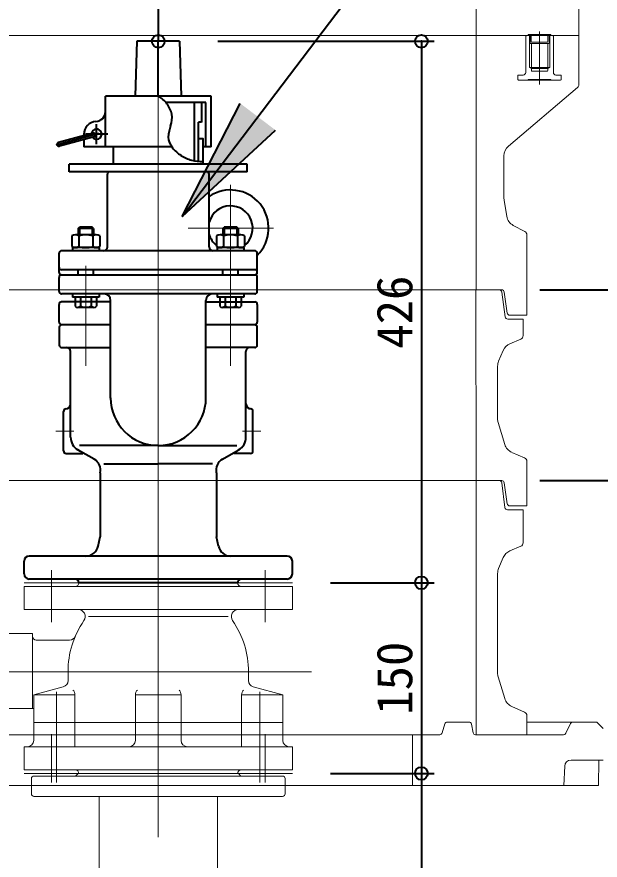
# Model space of a CAD drawing. Units: millimetres at full size, sheet at 1:20. Extents: x -5778 to 5792, y -3160 to 3160.
# Drawn here: x -986 to -527, y 120 to 784 of the extents above; entities that cross this region are included whole.
import ezdxf
from ezdxf.enums import TextEntityAlignment as Align

# ---------------------------------------------------------------- set-up
doc = ezdxf.new("R2010")
doc.units = ezdxf.units.MM
doc.header["$LTSCALE"] = 20
doc.header["$PDMODE"] = 32
doc.header["$PDSIZE"] = 10
for name, color, linetype, lineweight in [('0-7_TEMP01', 3, 'Continuous', 18), ('0-9_躯体', 7, 'Continuous', 9), ('0-A_細線', 7, 'Continuous', 9), ('0-B_消火栓', 2, 'Continuous', 40), ('0-E_寸法', 1, 'Continuous', 40), ('1-3_補修弁', 7, 'Continuous', 9)]:
    doc.layers.add(name, color=color, linetype=linetype, lineweight=lineweight)
doc.styles.add('ＭＳ ゴシック', font='')
doc.styles.get('ＭＳ ゴシック').set_extended_font_data('MS Gothic')

msp = doc.modelspace()

# ---------------------------------------------------------------- linework, layer by layer
at = {"layer": '0-7_TEMP01'}
for p, q in [((-874.82, 925.53), (-874.82, 769.16)), ((-1205.82, 769.16), (-543.82, 769.16)), ((-874.82, 765.65), (-874.82, 495.65)), ((-874.82, 338.66), (-874.82, 764.66)), ((-874.82, 338.66), (-874.82, 764.66)), ((-817.98, 651.83), (-817.98, 509.33)), ((-784.25, 617.71), (-851.38, 617.71)), ((-874.82, 595.16), (-874.82, 245.16)), ((-874.82, 595.16), (-874.82, 375.16)), ((-931.82, 588.16), (-931.82, 509.33)), ((-955.5, 457.97), (-941.13, 457.97)), ((-794.12, 457.97), (-808.49, 457.97)), ((-874.82, 445.16), (-874.82, 195.16)), ((-874.82, 352.55), (-874.82, 168.5)), ((-958.82, 307.66), (-958.82, 348.66)), ((-790.82, 348.66), (-790.82, 307.66)), ((-980.32, 338.66), (-769.32, 338.66)), ((-874.82, 305.16), (-874.82, 205.16)), ((-754.32, 268.66), (-1068.21, 268.66)), ((-954.82, 181.66), (-954.82, 252.96)), ((-874.82, 255.16), (-874.82, 155.16)), ((-794.82, 181.66), (-794.82, 252.96)), ((-874.82, 138.66), (-874.82, 238.66)), ((-958.82, 181.66), (-958.82, 219.66)), ((-790.82, 181.66), (-790.82, 219.66)), ((-980.32, 188.66), (-769.32, 188.66))]:
    msp.add_line(p, q, dxfattribs=at)
at = {"layer": '0-9_躯体'}
for p, q in [((-624.82, 819.15), (-624.82, 769.16)), ((-543.82, 819.15), (-543.82, 769.16)), ((-583.82, 769.9), (-565.82, 769.9)), ((-583.82, 769.9), (-583.82, 769.16)), ((-581.32, 769.9), (-581.32, 764.4)), ((-574.82, 772.39), (-574.82, 730.66)), ((-568.32, 769.9), (-568.32, 764.4)), ((-565.82, 769.9), (-565.82, 769.16)), ((-1205.82, 769.16), (-874.82, 769.16)), ((-583.82, 769.16), (-874.82, 769.16)), ((-624.82, 769.16), (-624.82, 569.15)), ((-585.22, 769.16), (-585.72, 768.65)), ((-585.72, 768.65), (-585.72, 740.15)), ((-582.82, 769.16), (-583.82, 769.16)), ((-582.82, 769.16), (-582.82, 744.16)), ((-582.82, 769.16), (-582.37, 768.88)), ((-582.32, 768.65), (-582.32, 763.41)), ((-580.82, 763.9), (-568.82, 763.9)), ((-567.32, 768.65), (-567.32, 763.41)), ((-566.82, 769.16), (-567.27, 768.88)), ((-566.82, 769.16), (-566.82, 744.16)), ((-566.82, 769.16), (-565.82, 769.16)), ((-566.82, 769.16), (-564.42, 769.16)), ((-543.82, 769.16), (-565.82, 769.16)), ((-564.42, 769.16), (-563.92, 768.65)), ((-563.92, 768.65), (-563.92, 740.15)), ((-543.82, 769.16), (-543.82, 730.57)), ((-581.82, 762.91), (-567.82, 762.91)), ((-581.22, 762.91), (-581.22, 743.15)), ((-568.42, 762.91), (-568.42, 743.15)), ((-582.82, 744.16), (-566.82, 744.16)), ((-582.82, 744.16), (-581.22, 743.15)), ((-581.22, 743.15), (-581.22, 741.65)), ((-581.22, 743.15), (-568.42, 743.15)), ((-566.82, 744.16), (-568.42, 743.15)), ((-568.42, 743.15), (-568.42, 741.65)), ((-591.87, 737.65), (-591.87, 734.65)), ((-587.72, 738.15), (-591.37, 738.15)), ((-580.72, 741.15), (-568.92, 741.15)), ((-561.92, 738.15), (-558.27, 738.15)), ((-557.77, 737.65), (-557.77, 734.65)), ((-591.37, 734.15), (-558.27, 734.15)), ((-583.82, 734.65), (-565.82, 734.65)), ((-583.82, 734.65), (-583.82, 734.15)), ((-565.82, 734.65), (-565.82, 734.15)), ((-544.9, 728.26), (-599.22, 682.16)), ((-602.82, 674.47), (-602.82, 640.99)), ((-602.68, 639.34), (-600.63, 627.02)), ((-595.47, 619.84), (-586.41, 615)), ((-584.82, 612.36), (-584.82, 569.15)), ((-1145.08, 569.15), (-874.82, 569.15)), ((-604.56, 569.15), (-874.82, 569.15)), ((-625.07, 569.15), (-624.57, 419.16)), ((-604.58, 567.43), (-601.83, 547.88)), ((-602.58, 567.43), (-600.25, 550.88)), ((-584.82, 569.15), (-584.82, 549.15)), ((-587.82, 546.15), (-599.85, 546.15)), ((-584.82, 549.15), (-598.27, 549.15)), ((-587.82, 546.15), (-587.82, 533.13)), ((-589.64, 530.38), (-598.14, 526.74)), ((-603.39, 521.48), (-607.01, 513.04)), ((-607.82, 509.11), (-607.82, 467.64)), ((-607.38, 464.74), (-602.16, 447.56)), ((-586.62, 436.94), (-596.6, 441.31)), ((-1145.08, 419.16), (-874.82, 419.16)), ((-874.82, 419.16), (-1143.07, 419.16)), ((-604.56, 419.16), (-874.82, 419.16)), ((-874.82, 419.16), (-606.58, 419.16)), ((-624.82, 419.16), (-624.82, 219.15)), ((-602.05, 397.9), (-604.6, 417.42)), ((-602.58, 417.43), (-600.25, 400.88)), ((-587.82, 396.15), (-600.07, 396.15)), ((-587.82, 396.15), (-587.82, 370.13)), ((-589.64, 367.38), (-598.14, 363.74)), ((-603.39, 358.48), (-607.01, 350.05)), ((-607.82, 346.11), (-607.82, 267.64)), ((-602.16, 247.56), (-607.38, 264.73)), ((-586.62, 236.95), (-596.6, 241.31)), ((-584.82, 234.2), (-584.82, 219.15)), ((-651.39, 220.58), (-649.25, 227.73)), ((-630.46, 229.16), (-647.33, 229.16)), ((-627.14, 220.77), (-628.5, 227.55)), ((-549.82, 229.16), (-584.82, 229.16)), ((-554.27, 220.27), (-550.38, 228.05)), ((-529.82, 229.16), (-549.82, 229.16)), ((-524.82, 224.16), (-529.82, 229.16)), ((-1164.82, 219.15), (-874.82, 219.15)), ((-1096.33, 219.15), (-874.82, 219.15)), ((-653.31, 219.15), (-874.82, 219.15)), ((-653.31, 219.15), (-874.82, 219.15)), ((-674.82, 219.15), (-674.82, 179.16)), ((-584.82, 219.15), (-625.18, 219.15)), ((-556.05, 219.15), (-625.18, 219.15)), ((-524.82, 199.15), (-550.07, 199.15)), ((-528.26, 199.15), (-528.41, 179.16)), ((-555.06, 194.41), (-555.82, 179.16)), ((-1221.23, 179.16), (-874.82, 179.16)), ((-528.41, 179.16), (-874.82, 179.16))]:
    msp.add_line(p, q, dxfattribs=at)
for points in [[(-585.22, 769.16), (-582.82, 769.16), (-566.82, 769.16)], [(-584.82, 434.19), (-584.82, 399.16), (-598.27, 399.16)]]:
    msp.add_lwpolyline(points, dxfattribs=at)
for centre, radius, start, end in [((-582.82, 768.65), 0.5, 0, 90), ((-581.82, 763.41), 0.5, 180, 270), ((-580.82, 764.4), 0.5, 180, 270), ((-568.82, 764.4), 0.5, 270, 0), ((-567.82, 763.41), 0.5, 270, 0), ((-566.82, 768.65), 0.5, 90, 180), ((-591.37, 737.65), 0.5, 90, 180), ((-587.72, 740.15), 2, 270, 0), ((-580.72, 741.65), 0.5, 180, 270), ((-568.92, 741.65), 0.5, 270, 0), ((-561.92, 740.15), 2, 180, 270), ((-558.27, 737.65), 0.5, 0, 90), ((-591.37, 734.65), 0.5, 180, 270), ((-558.27, 734.65), 0.5, 270, 0), ((-546.82, 730.57), 3, 309.805, 0), ((-592.82, 674.47), 10, 129.806, 180), ((-592.82, 640.99), 10, 180, 189.462), ((-590.76, 628.66), 10, 189.462, 241.928), ((-587.82, 612.36), 3, 0, 61.927), ((-606.56, 567.15), 2, 7.999, 90), ((-604.56, 567.15), 2, 7.999, 90), ((-598.27, 551.15), 2, 187.999, 270), ((-599.85, 548.15), 2, 187.999, 270), ((-590.82, 533.13), 3, 293.199, 0), ((-594.21, 517.54), 10, 113.199, 156.801), ((-597.82, 509.11), 10, 156.801, 180), ((-597.82, 467.64), 10, 180, 196.928), ((-592.6, 450.48), 10, 196.928, 246.371), ((-587.82, 434.19), 3, 0, 66.371), ((-606.58, 417.15), 2, 7.431, 90), ((-604.56, 417.15), 2, 7.999, 90), ((-598.27, 401.15), 2, 187.999, 270), ((-600.07, 398.15), 2, 187.431, 270), ((-590.82, 370.13), 3, 293.199, 0), ((-594.21, 354.54), 10, 113.199, 156.801), ((-597.82, 346.11), 10, 156.801, 180), ((-597.82, 267.64), 10, 180, 196.928), ((-592.6, 250.47), 10, 196.928, 246.371), ((-587.82, 234.2), 3, 0, 66.371), ((-647.33, 227.15), 2, 90, 163.3), ((-630.46, 227.15), 2, 11.309, 90), ((-548.59, 227.15), 2, 90, 153.435), ((-653.31, 221.15), 2, 270, 343.3), ((-625.18, 221.15), 2, 191.309, 270), ((-556.05, 221.15), 2, 270, 333.435), ((-550.07, 194.16), 5, 90, 177.138)]:
    msp.add_arc(centre, radius, start, end, dxfattribs=at)
at = {"layer": '0-A_細線'}
for p, q in [((-972.59, 186.66), (-777.04, 186.66)), ((-937.82, 188.66), (-939.82, 186.66)), ((-937.81, 188.66), (-811.82, 188.66)), ((-811.82, 188.66), (-809.82, 186.66)), ((-974.6, 184.66), (-974.6, 172.66)), ((-775.04, 184.66), (-775.04, 172.66)), ((-972.59, 170.66), (-777.04, 170.66)), ((-921.32, -43.34), (-921.32, 170.66)), ((-828.32, -43.34), (-828.32, 170.66))]:
    msp.add_line(p, q, dxfattribs=at)
for centre, start, end in [((-972.59, 184.66), 90, 179.998), ((-777.04, 184.66), 0.002, 90), ((-972.59, 172.66), 179.998, 270), ((-777.04, 172.66), 270, 0.002)]:
    msp.add_arc(centre, 2, start, end, dxfattribs=at)
at = {"layer": '0-B_消火栓'}
for p, q in [((-891.56, 764.66), (-892.89, 721.57)), ((-858.07, 764.66), (-891.56, 764.66)), ((-874.82, 721.65), (-874.82, 764.66)), ((-858.07, 764.66), (-856.74, 721.57)), ((-858.07, 764.66), (-856.74, 721.57)), ((-833.32, 721.57), (-916.32, 721.57)), ((-916.32, 681.57), (-916.32, 721.57)), ((-892.89, 721.65), (-856.74, 721.65)), ((-837.32, 716.57), (-868.86, 716.57)), ((-846.32, 670.6), (-846.32, 716.57)), ((-840.77, 716.57), (-840.57, 716.37)), ((-837.32, 681.57), (-837.32, 716.57)), ((-833.32, 681.57), (-833.32, 721.57)), ((-840.57, 701.27), (-840.57, 716.37)), ((-923.32, 683.7), (-923.32, 699.42)), ((-840.77, 701.07), (-843.07, 701.07)), ((-843.07, 670.17), (-843.07, 701.07)), ((-840.57, 701.27), (-840.77, 701.07)), ((-921.69, 692.01), (-955.19, 683.03)), ((-926.12, 692.38), (-953.39, 685.07)), ((-933.32, 691.57), (-933.32, 690.44)), ((-914.48, 691.57), (-932.09, 691.57)), ((-925.34, 689.48), (-952.62, 682.16)), ((-933.32, 687.34), (-933.32, 681.57)), ((-864.16, 681.57), (-933.32, 681.57)), ((-910.07, 668.07), (-910.07, 681.57)), ((-839.57, 668.07), (-839.57, 681.57)), ((-833.32, 681.57), (-839.57, 681.57)), ((-944.81, 662.07), (-944.81, 668.07)), ((-804.81, 668.07), (-944.81, 668.07)), ((-804.81, 662.07), (-804.81, 668.07)), ((-804.81, 662.07), (-944.81, 662.07)), ((-914.81, 602.88), (-914.81, 660.07)), ((-834.82, 602.88), (-834.82, 660.07)), ((-937.81, 617.38), (-936.82, 618.38)), ((-925.82, 617.38), (-937.81, 617.38)), ((-937.81, 617.38), (-937.81, 612.38)), ((-926.82, 618.38), (-936.82, 618.38)), ((-936.82, 618.38), (-936.82, 612.38)), ((-925.82, 617.38), (-926.82, 618.38)), ((-926.82, 618.38), (-926.82, 612.38)), ((-925.82, 617.38), (-925.82, 612.38)), ((-823.98, 617.38), (-822.97, 618.38)), ((-811.97, 617.38), (-823.98, 617.38)), ((-823.98, 617.38), (-823.98, 612.38)), ((-812.98, 618.38), (-822.97, 618.38)), ((-822.97, 618.38), (-822.97, 612.38)), ((-811.97, 617.38), (-812.98, 618.38)), ((-812.98, 618.38), (-812.98, 612.38)), ((-811.97, 617.38), (-811.97, 612.38)), ((-942.76, 611.58), (-942.76, 603.17)), ((-923.6, 612.38), (-940.02, 612.38)), ((-937.29, 611.58), (-937.29, 603.17)), ((-926.34, 611.58), (-926.34, 603.17)), ((-920.87, 611.58), (-920.87, 603.17)), ((-828.92, 611.58), (-828.92, 603.17)), ((-809.76, 612.38), (-826.19, 612.38)), ((-823.45, 611.58), (-823.45, 603.17)), ((-812.5, 611.58), (-812.5, 603.17)), ((-807.02, 611.58), (-807.02, 603.17)), ((-952.81, 582.88), (-952.81, 597.88)), ((-798.97, 599.88), (-950.82, 599.88)), ((-942.31, 602.38), (-942.31, 599.88)), ((-921.32, 602.38), (-942.31, 602.38)), ((-921.32, 602.38), (-921.32, 599.88)), ((-828.48, 602.38), (-828.48, 599.88)), ((-807.48, 602.38), (-828.48, 602.38)), ((-807.48, 602.38), (-807.48, 599.88)), ((-796.98, 582.88), (-796.98, 597.88)), ((-798.97, 584.88), (-950.82, 584.88)), ((-937.81, 580.88), (-937.81, 584.88)), ((-925.82, 580.88), (-925.82, 584.88)), ((-823.98, 580.88), (-823.98, 584.88)), ((-811.97, 580.88), (-811.97, 584.88)), ((-952.81, 567.88), (-952.81, 578.88)), ((-950.82, 580.88), (-798.97, 580.88)), ((-796.98, 567.88), (-796.98, 578.88)), ((-798.97, 565.88), (-950.82, 565.88)), ((-942.31, 565.88), (-942.31, 563.38)), ((-921.32, 565.88), (-921.32, 563.38)), ((-828.48, 565.88), (-828.48, 563.38)), ((-807.48, 565.88), (-807.48, 563.38)), ((-952.81, 543.71), (-952.81, 557.7)), ((-912.32, 559.71), (-950.82, 559.71)), ((-921.32, 563.38), (-942.31, 563.38)), ((-940.31, 563.38), (-940.31, 556.17)), ((-936.06, 563.38), (-936.06, 556.17)), ((-927.57, 563.38), (-927.57, 556.17)), ((-923.32, 563.38), (-923.32, 556.17)), ((-912.32, 483.98), (-912.32, 560.88)), ((-837.32, 484.15), (-837.32, 560.88)), ((-837.32, 559.71), (-798.97, 559.71)), ((-807.48, 563.38), (-828.48, 563.38)), ((-826.47, 563.38), (-826.47, 556.17)), ((-822.23, 563.38), (-822.23, 556.17)), ((-813.73, 563.38), (-813.73, 556.17)), ((-809.47, 563.38), (-809.47, 556.17)), ((-796.98, 557.7), (-796.98, 543.71)), ((-925.44, 555.38), (-938.19, 555.38)), ((-811.6, 555.38), (-824.35, 555.38)), ((-952.65, 525.7), (-952.65, 539.71)), ((-912.32, 541.7), (-950.82, 541.7)), ((-798.97, 541.7), (-837.32, 541.7)), ((-796.98, 525.7), (-796.98, 539.71)), ((-950.66, 523.71), (-912.32, 523.71)), ((-943.82, 453.28), (-943.82, 520.7)), ((-798.97, 523.71), (-837.32, 523.71)), ((-805.81, 453.28), (-805.81, 520.7)), ((-949.32, 442.46), (-949.32, 473.47)), ((-801.82, 475.46), (-802.31, 475.46)), ((-800.31, 442.46), (-800.31, 473.47)), ((-874.82, 446.65), (-936.75, 446.65)), ((-874.82, 446.65), (-812.88, 446.65)), ((-947.32, 440.47), (-934.18, 440.47)), ((-824.36, 435.94), (-813.75, 442.06)), ((-802.31, 440.47), (-815.45, 440.47)), ((-813.75, 442.06), (-811.55, 443.34)), ((-917.52, 432.29), (-874.82, 432.29)), ((-832.11, 432.29), (-874.82, 432.29)), ((-920.5, 425.15), (-920.5, 374.84)), ((-829.12, 425.15), (-829.12, 374.84)), ((-922.1, 367.52), (-920.5, 374.84)), ((-827.53, 367.52), (-829.12, 374.84)), ((-773.32, 359.66), (-976.32, 359.66)), ((-980.32, 345.66), (-980.32, 355.87)), ((-769.32, 345.66), (-769.32, 355.66)), ((-773.32, 341.66), (-976.32, 341.66)), ((-812.32, 338.66), (-937.32, 338.66))]:
    msp.add_line(p, q, dxfattribs=at)
for points in [[(-839.57, 668.07), (-839.57, 688.07), (-843.07, 688.07)], [(-925.28, 435.94), (-935.88, 442.07), (-938.08, 443.34)]]:
    msp.add_lwpolyline(points, dxfattribs=at)
for centre, radius, start, end in [((-887.03, 700.97), 23.95, 37.40601, 59.32743), ((-883.57, 703.23), 19.82, 11.82989, 38.28192), ((-924.32, 709.54), 8, 273.185, 0), ((-883.15, 704.69), 19.16, 340.48938, 7.85098), ((-923.32, 691.57), 10, 93.185, 180), ((-833.29, 687.02), 33.73, 160.48927, 176.02855), ((-923.32, 691.57), 4, 217.024, 172.976), ((-925.73, 690.92), 1.5, 285, 105), ((-953, 683.62), 1.5, 105, 285), ((-852.88, 689.95), 14.07, 182.40835, 219.6681), ((-842.46, 697.8), 27.11, 218.39583, 237.7464), ((-840.66, 699.93), 29.89, 237.00634, 254.54624), ((-840.56, 701.21), 31.14, 254.99564, 271.83385), ((-912.81, 660.07), 2, 90, 180), ((-836.82, 660.07), 2, 0, 90), ((-817.98, 617.71), 30, 314.427, 124.152), ((-817.98, 617.71), 17.5, 308.734, 164.233), ((-940.02, 607.29), 5.08, 57.419, 122.581), ((-931.82, 593.25), 19.14, 73.374, 106.626), ((-923.6, 607.29), 5.08, 57.419, 122.581), ((-817.98, 617.71), 17.5, 195.767, 231.265), ((-826.19, 607.29), 5.08, 57.419, 122.581), ((-817.98, 593.25), 19.14, 73.374, 106.626), ((-809.76, 607.29), 5.08, 57.419, 122.581), ((-950.82, 597.88), 2, 90, 180), ((-940.02, 607.46), 5.08, 237.419, 302.581), ((-931.82, 621.51), 19.14, 253.374, 286.626), ((-923.6, 607.46), 5.08, 237.419, 302.581), ((-917.82, 602.88), 3, 270, 0), ((-831.82, 602.88), 3, 180, 270), ((-826.19, 607.46), 5.08, 237.419, 302.581), ((-817.98, 621.51), 19.14, 253.374, 286.626), ((-809.76, 607.46), 5.08, 237.419, 302.581), ((-798.97, 597.88), 2, 0, 90), ((-950.82, 586.88), 2, 180, 270), ((-798.97, 586.88), 2, 270, 0), ((-950.82, 582.88), 2, 180, 270), ((-950.82, 578.88), 2, 90, 180), ((-798.97, 582.88), 2, 270, 0), ((-798.97, 578.88), 2, 0, 90), ((-950.82, 567.88), 2, 180, 270), ((-917.31, 560.88), 5, 0, 90), ((-832.31, 560.88), 5, 90, 180), ((-798.97, 567.88), 2, 270, 0), ((-950.82, 557.7), 2, 90, 180), ((-798.97, 557.7), 2, 0, 90), ((-938.19, 558.6), 3.22, 228.74, 311.26), ((-931.82, 567.07), 11.69, 248.679, 291.321), ((-925.44, 558.6), 3.22, 228.74, 311.26), ((-824.35, 558.6), 3.22, 228.74, 311.26), ((-817.98, 567.07), 11.69, 248.679, 291.321), ((-811.6, 558.6), 3.22, 228.74, 311.26), ((-950.82, 543.71), 2, 180, 270), ((-950.66, 539.71), 2, 90, 180), ((-798.97, 543.71), 2, 270, 0), ((-798.97, 539.71), 2, 0, 90), ((-950.66, 525.7), 2, 180, 270), ((-798.97, 525.7), 2, 270, 0), ((-946.82, 520.7), 3, 0, 90), ((-802.81, 520.7), 3, 90, 180), ((-947.81, 479.47), 4, 270, 0), ((-874.82, 484.15), 37.5, 180, 0), ((-801.82, 479.47), 4, 180, 270), ((-947.32, 473.47), 2, 90, 180), ((-802.31, 473.47), 2, 0, 90), ((-932.31, 453.28), 11.5, 180, 240), ((-817.31, 453.28), 11.5, 300, 0), ((-947.32, 442.46), 2, 180, 270), ((-802.31, 442.46), 2, 270, 0), ((-930.28, 427.28), 10, 347.697, 60), ((-819.36, 427.28), 10, 120, 192.303), ((-931.87, 369.66), 10, 270, 347.697), ((-817.76, 369.66), 10, 192.303, 270), ((-976.32, 355.66), 4, 90, 180), ((-773.32, 355.66), 4, 0, 90), ((-976.31, 345.66), 4, 180, 270), ((-773.32, 345.66), 4, 270, 0), ((-940.31, 338.66), 3, 0, 90), ((-809.32, 338.66), 3, 90, 180)]:
    msp.add_arc(centre, radius, start, end, dxfattribs=at)
at = {"layer": '0-E_寸法'}
for p, q in [((-856.09, 626.93), (-554.82, 1023.58)), ((-874.82, 862.16), (-874.82, 764.66)), ((-828.07, 764.66), (-657.74, 764.66)), ((-667.74, 764.66), (-667.74, 338.66)), ((-856.09, 626.93), (-810.36, 715.86)), ((-856.09, 626.93), (-782.69, 694.85)), ((-574.56, 569.15), (-354.98, 569.15)), ((-574.56, 569.15), (-354.98, 569.15)), ((-574.56, 419.16), (-354.98, 419.16)), ((-574.56, 419.16), (-354.98, 419.16)), ((-739.32, 338.66), (-657.74, 338.66)), ((-739.32, 338.66), (-657.74, 338.66)), ((-667.74, 338.66), (-667.74, 188.66)), ((-739.32, 188.66), (-657.74, 188.66)), ((-739.32, 188.66), (-657.74, 188.66)), ((-667.74, 188.66), (-667.74, -61.34))]:
    msp.add_line(p, q, dxfattribs=at)
for p in [(-874.82, 764.66), (-667.74, 764.66), (-667.74, 338.66), (-667.74, 188.66)]:
    msp.add_point(p, dxfattribs=at)
msp.add_solid([(-810.36, 715.86), (-782.69, 694.85), (-856.09, 626.93)], dxfattribs=at)
at = {"layer": '1-3_補修弁'}
for p, q in [((-937.32, 338.66), (-812.32, 338.66)), ((-937.32, 338.66), (-812.32, 338.66)), ((-980.32, 335.66), (-769.32, 335.66)), ((-980.32, 317.66), (-980.32, 335.66)), ((-769.32, 335.66), (-769.32, 317.66)), ((-769.32, 317.66), (-980.32, 317.66)), ((-929.82, 312.08), (-819.82, 312.08)), ((-1005.82, 298.66), (-973.82, 298.66)), ((-973.82, 239.66), (-973.82, 298.66)), ((-970.82, 293.66), (-944.65, 293.66)), ((-945.82, 261.73), (-945.82, 268.66)), ((-803.82, 261.73), (-803.82, 268.66)), ((-800.12, 256.9), (-776.82, 250.66)), ((-972.82, 250.66), (-972.82, 214.66)), ((-940.38, 250.66), (-940.38, 209.66)), ((-892.82, 250.66), (-856.83, 250.66)), ((-892.82, 214.66), (-892.82, 250.66)), ((-856.83, 214.66), (-856.83, 250.66)), ((-809.25, 250.66), (-776.82, 250.66)), ((-809.25, 250.66), (-809.25, 209.66)), ((-776.82, 214.66), (-776.82, 250.66)), ((-1005.82, 239.66), (-972.82, 239.66)), ((-972.82, 228.66), (-776.82, 228.66)), ((-769.32, 209.66), (-980.32, 209.66)), ((-980.32, 191.66), (-980.32, 209.66)), ((-769.32, 191.66), (-769.32, 209.66)), ((-769.32, 191.66), (-980.32, 191.66)), ((-812.32, 188.66), (-937.32, 188.66)), ((-812.32, 188.66), (-937.32, 188.66)), ((-812.32, 188.66), (-937.32, 188.66))]:
    msp.add_line(p, q, dxfattribs=at)
msp.add_lwpolyline([(-949.52, 256.9), (-972.82, 250.66), (-940.38, 250.66)], dxfattribs=at)
for centre, radius, start, end in [((-940.32, 338.66), 3, 270, 0), ((-809.32, 338.66), 3, 180, 270), ((-937.9, 312.08), 5.58, 325.458, 90), ((-811.74, 312.08), 5.58, 90, 214.542), ((-874.82, 268.66), 71, 145.458, 180), ((-874.82, 268.66), 71, 0, 34.542), ((-970.82, 296.66), 3, 180, 270), ((-944.65, 298.66), 5, 270, 336.75), ((-950.82, 261.73), 5, 285, 0), ((-798.82, 261.73), 5, 180, 255), ((-945.38, 250.66), 5, 0, 47.288), ((-887.81, 250.66), 5, 132.712, 180), ((-861.83, 250.66), 5, 0, 47.288), ((-804.25, 250.66), 5, 132.712, 180), ((-977.82, 214.66), 5, 270, 0), ((-897.81, 214.66), 5, 270, 0), ((-851.83, 214.66), 5, 180, 270), ((-771.82, 214.66), 5, 180, 270), ((-940.32, 188.66), 3, 0, 90), ((-809.32, 188.66), 3, 90, 180)]:
    msp.add_arc(centre, radius, start, end, dxfattribs=at)

# ---------------------------------------------------------------- texts
at = {"layer": '0-E_寸法', "style": 'ＭＳ ゴシック'}
for s, p in [('426', (-666.52, 522.86)), ('150', (-666.52, 234.86))]:
    msp.add_text(s, height=28.15, rotation=90, dxfattribs=at).set_placement(p, align=Align.BOTTOM_LEFT)

doc.saveas('drawing.dxf')
